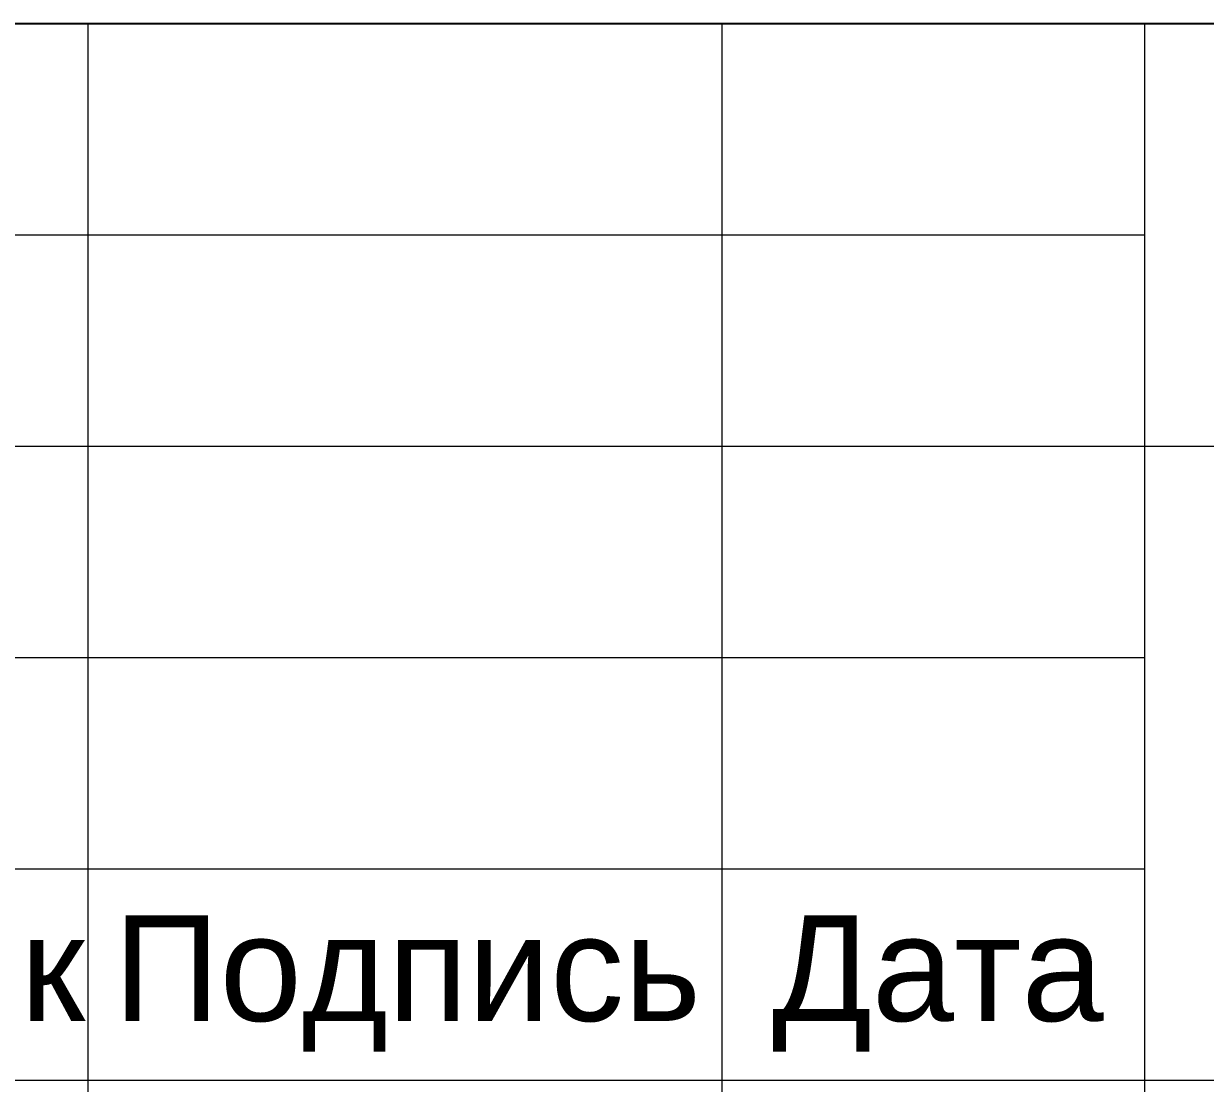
# Model space of a CAD drawing. Header units: metres. Extents: x 0 to 126, y 0 to 57.
# Drawn here: x 110.998 to 113.794, y 3.493 to 6 of the extents above; entities that cross this region are included whole.
import ezdxf
from ezdxf.enums import TextEntityAlignment as Align

# ---------------------------------------------------------------- set-up
doc = ezdxf.new("R2010")
doc.units = ezdxf.units.M
doc.layers.add('Level 63', color=7, linetype='Continuous', lineweight=0)
doc.layers.add('YOLO_STAMP', color=1, linetype='Continuous')
doc.styles.add('Style-Arial', font='arial.ttf')

msp = doc.modelspace()

# ---------------------------------------------------------------- linework, layer by layer
at = {"layer": 'Level 63', "color": 7, "linetype": 'Continuous', "lineweight": 13}
for p, q in [((107.149771, 6.000471), (125.649771, 6.000471)), ((111.149771, 6.000471), (111.149771, 0.500471)), ((112.649771, 6.000471), (112.649771, 0.500471)), ((113.649771, 6.000471), (113.649771, 0.500471)), ((113.649771, 5.000471), (125.649771, 5.000471)), ((107.149771, 4.000471), (113.649771, 4.000471)), ((107.149771, 3.500471), (113.649771, 3.500471)), ((113.649771, 3.500471), (125.649771, 3.500471))]:
    msp.add_line(p, q, dxfattribs=at)
at = {"layer": 'Level 63', "color": 7, "linetype": 'Continuous', "lineweight": 0}
for p, q in [((107.149771, 5.500471), (113.649771, 5.500471)), ((107.149771, 5.000471), (113.649771, 5.000471)), ((107.149771, 4.500471), (113.649771, 4.500471))]:
    msp.add_line(p, q, dxfattribs=at)
at = {"layer": 'YOLO_STAMP'}
msp.add_lwpolyline([(107.149771, 6.000471), (125.649771, 6.000471), (125.649771, 0.500471), (107.149771, 0.500471)], close=True, dxfattribs=at)

# ---------------------------------------------------------------- texts
at = {"layer": 'Level 63', "color": 7, "linetype": 'Continuous', "lineweight": 0, "style": 'Style-Arial'}
for s, p in [('№ док', (110.631438, 3.765481)), ('Подпись', (111.905437, 3.765481)), ('Дата', (113.160915, 3.765481))]:
    msp.add_text(s, height=0.25, dxfattribs=at).set_placement(p, align=Align.MIDDLE_CENTER)

doc.saveas('drawing.dxf')
